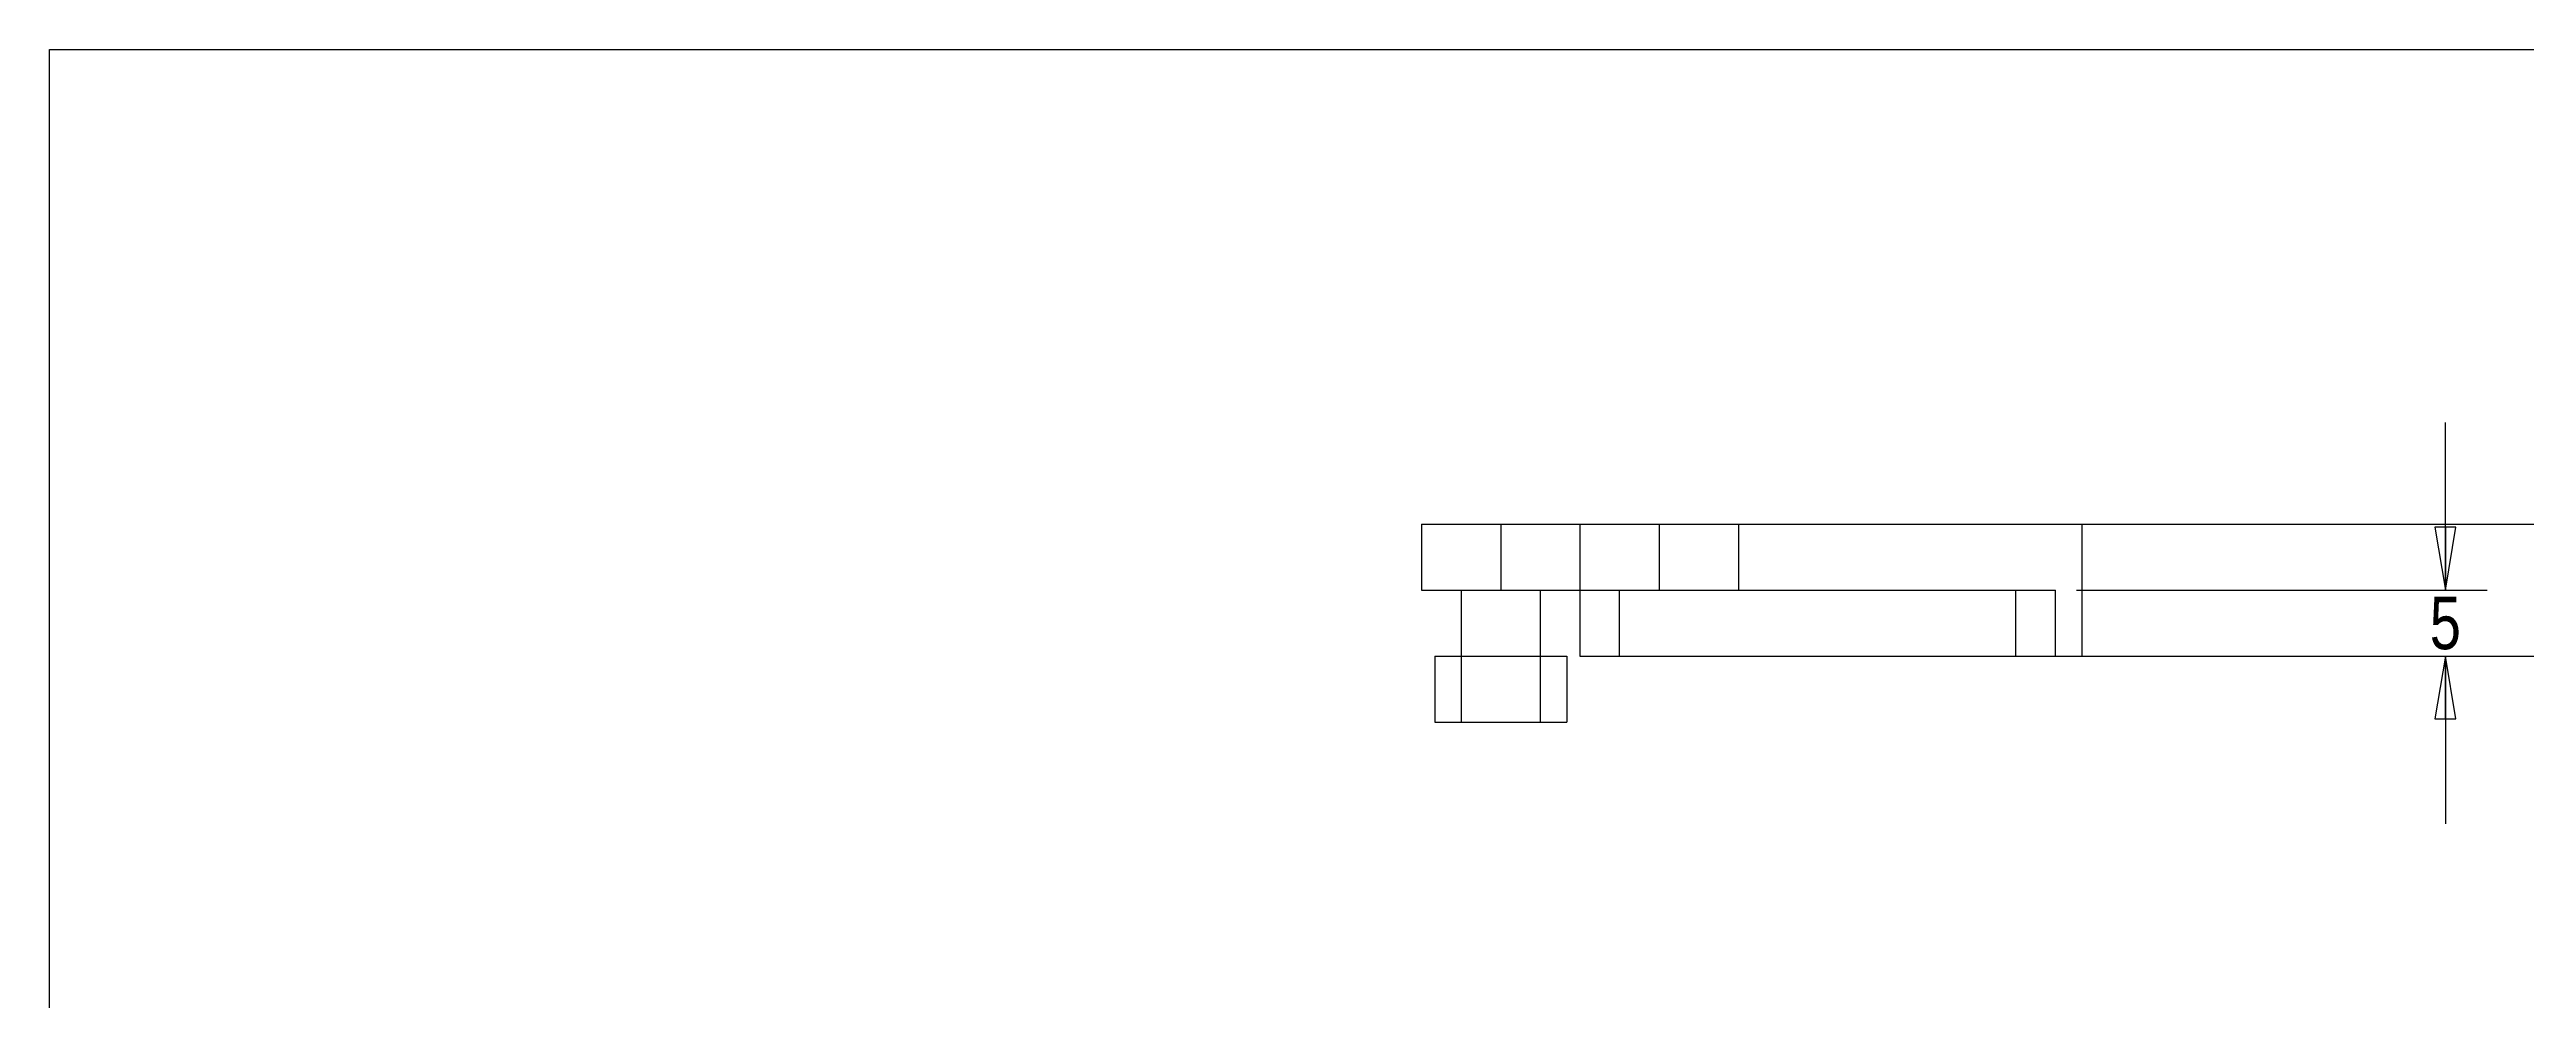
# Model space of a CAD drawing. Header units: millimetres. Extents: x 0 to 297, y 0 to 210.
# Drawn here: x 0 to 187.6, y 138 to 210 of the extents above; entities that cross this region are included whole.
import ezdxf

# ---------------------------------------------------------------- set-up
doc = ezdxf.new("R2010")
doc.units = ezdxf.units.MM
doc.header["$LTSCALE"] = 0.64311
doc.header["$MEASUREMENT"] = 0
doc.layers.get('0').update_dxf_attribs({"linetype": 'CONTINUOUS'})
doc.styles.get("Standard").update_dxf_attribs({"font": 'txt', "width": 0.8})
doc.dimstyles.new('DIMSTYLE_1', dxfattribs={"dimtxt": 0.15625, "dimasz": 0.1875, "dimexe": 0.125, "dimexo": 0.625, "dimgap": 0.078125, "dimtad": 1, "dimzin": 4, "dimtxsty": 'STANDARD', "dimblk": 'CLOSED', "dimblk1": 'CLOSED', "dimblk2": 'CLOSED', "dimcen": 2.5, "dimazin": 1, "dimtfac": 1, "dimtmove": 0, "dimatfit": 3, "dimldrblk": 'CLOSED', "dimtzin": 4})

# ---------------------------------------------------------------- blocks, each defined once
blk = doc.blocks.new('_CLOSED')
at = {"color": 0, "linetype": 'ByBlock'}
for p, q in [((0, 0), (-1, 0.167)), ((-1, 0.167), (-1, -0.167)), ((-1, -0.167), (0, 0)), ((-1, 0), (0, 0))]:
    blk.add_line(p, q, dxfattribs=at)
blk = doc.blocks.new('*D2')
at = {"color": 2, "linetype": 'Continuous', "transparency": 16777216}
for p, q in [((204.69, 174.05), (204.69, 186.75)), ((150.48, 174.05), (207.86, 174.05)), ((150.48, 164.05), (207.86, 164.05)), ((204.69, 164.05), (204.69, 151.35))]:
    blk.add_line(p, q, dxfattribs=at)
at = {"color": 2, "linetype": 'Continuous', "transparency": 16777216, "xscale": 4.762499999999999, "yscale": 4.762499999999999, "zscale": 4.762499999999999}
for p, rotation in [((204.69, 174.05), -90.00000000000001), ((204.69, 164.05), 90)]:
    blk.add_blockref('_CLOSED', p, dxfattribs=dict(at, rotation=rotation))
at = {"color": 2, "linetype": 'Continuous', "transparency": 16777216, "insert": (204.69, 171.04), "char_height": 3.969, "width": 6.35, "attachment_point": 2, "line_spacing_factor": 0.9}
blk.add_mtext('10', dxfattribs=at)
blk = doc.blocks.new('*D6')
at = {"color": 2, "linetype": 'Continuous', "transparency": 16777216}
for p, q in [((181.42, 169.05), (181.42, 181.75)), ((153.48, 169.05), (184.59, 169.05)), ((153.48, 164.05), (184.59, 164.05)), ((181.42, 164.05), (181.42, 151.35))]:
    blk.add_line(p, q, dxfattribs=at)
at = {"color": 2, "linetype": 'Continuous', "transparency": 16777216, "xscale": 4.762499999999999, "yscale": 4.762499999999999, "zscale": 4.762499999999999}
for p, rotation in [((181.42, 169.05), -90.00000000000001), ((181.42, 164.05), 90)]:
    blk.add_blockref('_CLOSED', p, dxfattribs=dict(at, rotation=rotation))
at = {"color": 2, "linetype": 'Continuous', "transparency": 16777216, "insert": (181.42, 168.54), "char_height": 3.97, "width": 3.175, "attachment_point": 2, "line_spacing_factor": 0.9}
blk.add_mtext('5', dxfattribs=at)

msp = doc.modelspace()

# ---------------------------------------------------------------- linework, layer by layer
at = {"color": 7, "linetype": 'Continuous'}
for p, q in [((0, 0), (0, 210)), ((0, 210), (297, 210)), ((103.888, 174.053), (103.888, 169.053)), ((103.888, 174.053), (153.888, 174.053)), ((109.888, 174.053), (109.888, 169.053)), ((115.888, 174.053), (115.888, 164.053)), ((121.888, 174.053), (121.888, 169.053)), ((127.888, 174.053), (127.888, 169.053)), ((153.888, 174.053), (153.888, 164.053)), ((103.888, 169.053), (151.888, 169.053)), ((106.888, 169.053), (106.888, 159.053)), ((112.888, 169.053), (112.888, 159.053)), ((118.888, 164.053), (118.888, 169.053)), ((148.888, 164.053), (148.888, 169.053)), ((151.888, 164.053), (151.888, 169.053)), ((104.888, 164.053), (104.888, 159.053)), ((104.888, 164.053), (114.888, 164.053)), ((114.888, 164.053), (114.888, 159.053)), ((115.888, 164.053), (153.888, 164.053)), ((104.888, 159.053), (114.888, 159.053))]:
    msp.add_line(p, q, dxfattribs=at)

# ---------------------------------------------------------------- dimensions: what is measured, and where the dimension line sits
at = {"color": 2, "linetype": 'Continuous'}
for base, p1, p2, angle, picture, middle in [((204.688, 164.053), (148.888, 174.053), (148.888, 164.053), 270, '*D2', (205.085, 169.053)), ((181.416, 169.053), (151.888, 164.053), (151.888, 169.053), 90, '*D6', (181.516, 166.553))]:
    dim = msp.add_linear_dim(base=base, p1=p1, p2=p2, angle=angle, dimstyle='DIMSTYLE_1', dxfattribs=at)
    dim.commit()
    dim.dimension.update_dxf_attribs({"geometry": picture, "text_midpoint": middle, "dimtype": 160})

doc.saveas('drawing.dxf')
